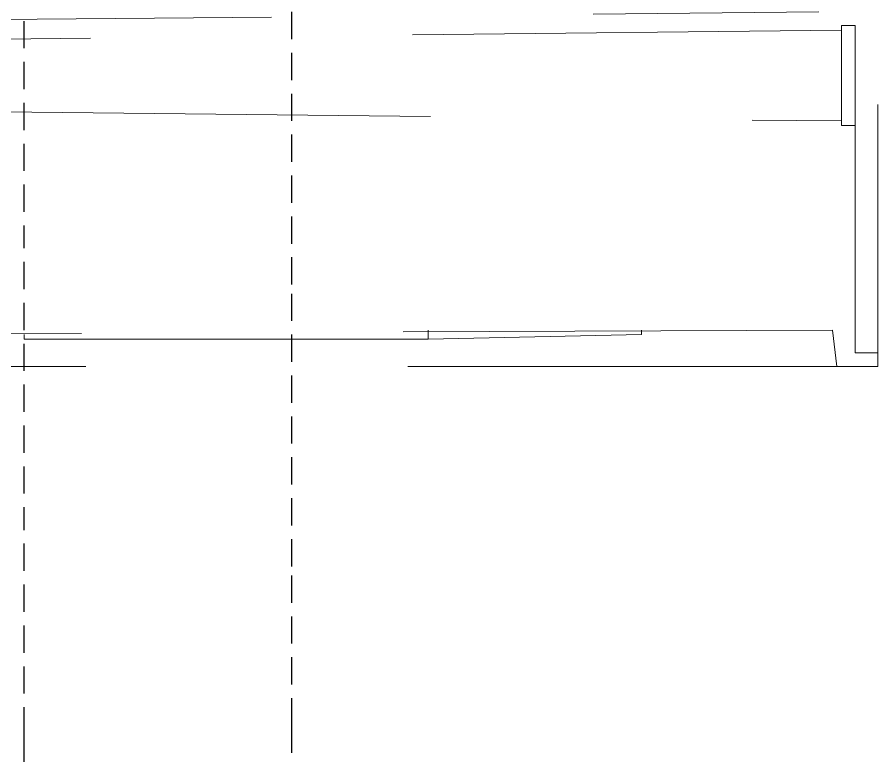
# Model space of a CAD drawing. Header units: metres. Extents: x 2999 to 3164, y 1641 to 1678.
# Drawn here: x 3140.9997 to 3141.4008, y 1661.123 to 1661.4698 of the extents above; entities that cross this region are included whole.
import ezdxf

# ---------------------------------------------------------------- set-up
doc = ezdxf.new("R2010")
doc.units = ezdxf.units.M
doc.linetypes.add('CONTORNO_QUADRO_T', pattern=[0.35, 0.2, -0.15])
doc.layers.add('PDF28_Geometry', color=7, linetype='Continuous')

msp = doc.modelspace()

# ---------------------------------------------------------------- linework, layer by layer
at = {"layer": 'PDF28_Geometry', "linetype": 'CONTORNO_QUADRO_T', "lineweight": 15}
for points in [[(3141.40083, 1662.13689), (3141.40083, 1662.12842), (3141.40083, 1661.78976), (3141.40083, 1661.77917), (3141.40083, 1661.31351)], [(3141.39024, 1661.76859), (3141.39024, 1661.46591), (3141.3839, 1661.46591), (3141.3839, 1661.46379), (3140.99231, 1661.45956)], [(3140.91823, 1661.46802), (3141.37331, 1661.47226)], [(3141.39024, 1661.41934), (3141.39024, 1661.46591)], [(3141.3839, 1661.42146), (3141.3839, 1661.46379)], [(3140.99231, 1661.42569), (3141.3839, 1661.42146), (3141.3839, 1661.41934), (3141.39024, 1661.41934), (3141.39024, 1661.31351), (3141.40083, 1661.31351), (3141.40083, 1661.30716), (3141.38178, 1661.30716), (3141.37966, 1661.32409), (3140.90976, 1661.32197)], [(3141.0029, 1661.32197), (3141.0029, 1661.31986), (3141.19128, 1661.31986)], [(3141.19128, 1661.32409), (3141.19128, 1661.31986), (3141.29076, 1661.32197), (3141.29076, 1661.32409)], [(3141.38178, 1661.30716), (3140.90976, 1661.30716)]]:
    msp.add_lwpolyline(points, dxfattribs=at)
at = {"layer": 'PDF28_Geometry', "color": 3, "linetype": 'CONTORNO_QUADRO_T', "lineweight": 25}
for points in [[(3141.12778, 1661.45956), (3141.12778, 1661.47226)], [(3141.12778, 1661.44051), (3141.12778, 1661.45321)], [(3141.12778, 1661.42146), (3141.12778, 1661.43416)], [(3141.12778, 1661.40241), (3141.12778, 1661.41511)], [(3141.12778, 1661.38336), (3141.12778, 1661.39606)], [(3141.12778, 1661.36431), (3141.12778, 1661.37701)], [(3141.12778, 1661.34526), (3141.12778, 1661.35796)], [(3141.12778, 1661.32832), (3141.12778, 1661.34102)], [(3141.12778, 1661.30927), (3141.12778, 1661.32197)], [(3141.12778, 1661.29022), (3141.12778, 1661.30292)], [(3141.12778, 1661.27118), (3141.12778, 1661.28387)], [(3141.12778, 1661.25213), (3141.12778, 1661.26483)], [(3141.12778, 1661.23308), (3141.12778, 1661.24578)], [(3141.12778, 1661.21403), (3141.12778, 1661.22673)], [(3141.12778, 1661.19709), (3141.12778, 1661.20979)], [(3141.12778, 1661.17804), (3141.12778, 1661.19074)], [(3141.12778, 1661.15899), (3141.12778, 1661.17169)], [(3141.12778, 1661.13994), (3141.12778, 1661.15264)], [(3141.12778, 1661.12724), (3141.12778, 1661.13994)]]:
    msp.add_lwpolyline(points, dxfattribs=at)
at = {"layer": 'PDF28_Geometry', "linetype": 'CONTORNO_QUADRO_T', "lineweight": 25}
for points in [[(3141.0029, 1661.45532), (3141.0029, 1661.46802)], [(3141.0029, 1661.43627), (3141.0029, 1661.44897)], [(3141.0029, 1661.41722), (3141.0029, 1661.42992)], [(3141.0029, 1661.39817), (3141.0029, 1661.41087)], [(3141.0029, 1661.37912), (3141.0029, 1661.39182)], [(3141.0029, 1661.36219), (3141.0029, 1661.37277)], [(3141.0029, 1661.34314), (3141.0029, 1661.35584)], [(3141.0029, 1661.32409), (3141.0029, 1661.33679)], [(3141.0029, 1661.30504), (3141.0029, 1661.31774)], [(3141.0029, 1661.28599), (3141.0029, 1661.29869)], [(3141.0029, 1661.26694), (3141.0029, 1661.27964)], [(3141.0029, 1661.24789), (3141.0029, 1661.26059)], [(3141.0029, 1661.23096), (3141.0029, 1661.24154)], [(3141.0029, 1661.21191), (3141.0029, 1661.22461)], [(3141.0029, 1661.19286), (3141.0029, 1661.20556)], [(3141.0029, 1661.17381), (3141.0029, 1661.18651)], [(3141.0029, 1661.15476), (3141.0029, 1661.16746)], [(3141.0029, 1661.13571), (3141.0029, 1661.14841)], [(3141.0029, 1661.12301), (3141.0029, 1661.13571)]]:
    msp.add_lwpolyline(points, dxfattribs=at)

doc.saveas('drawing.dxf')
